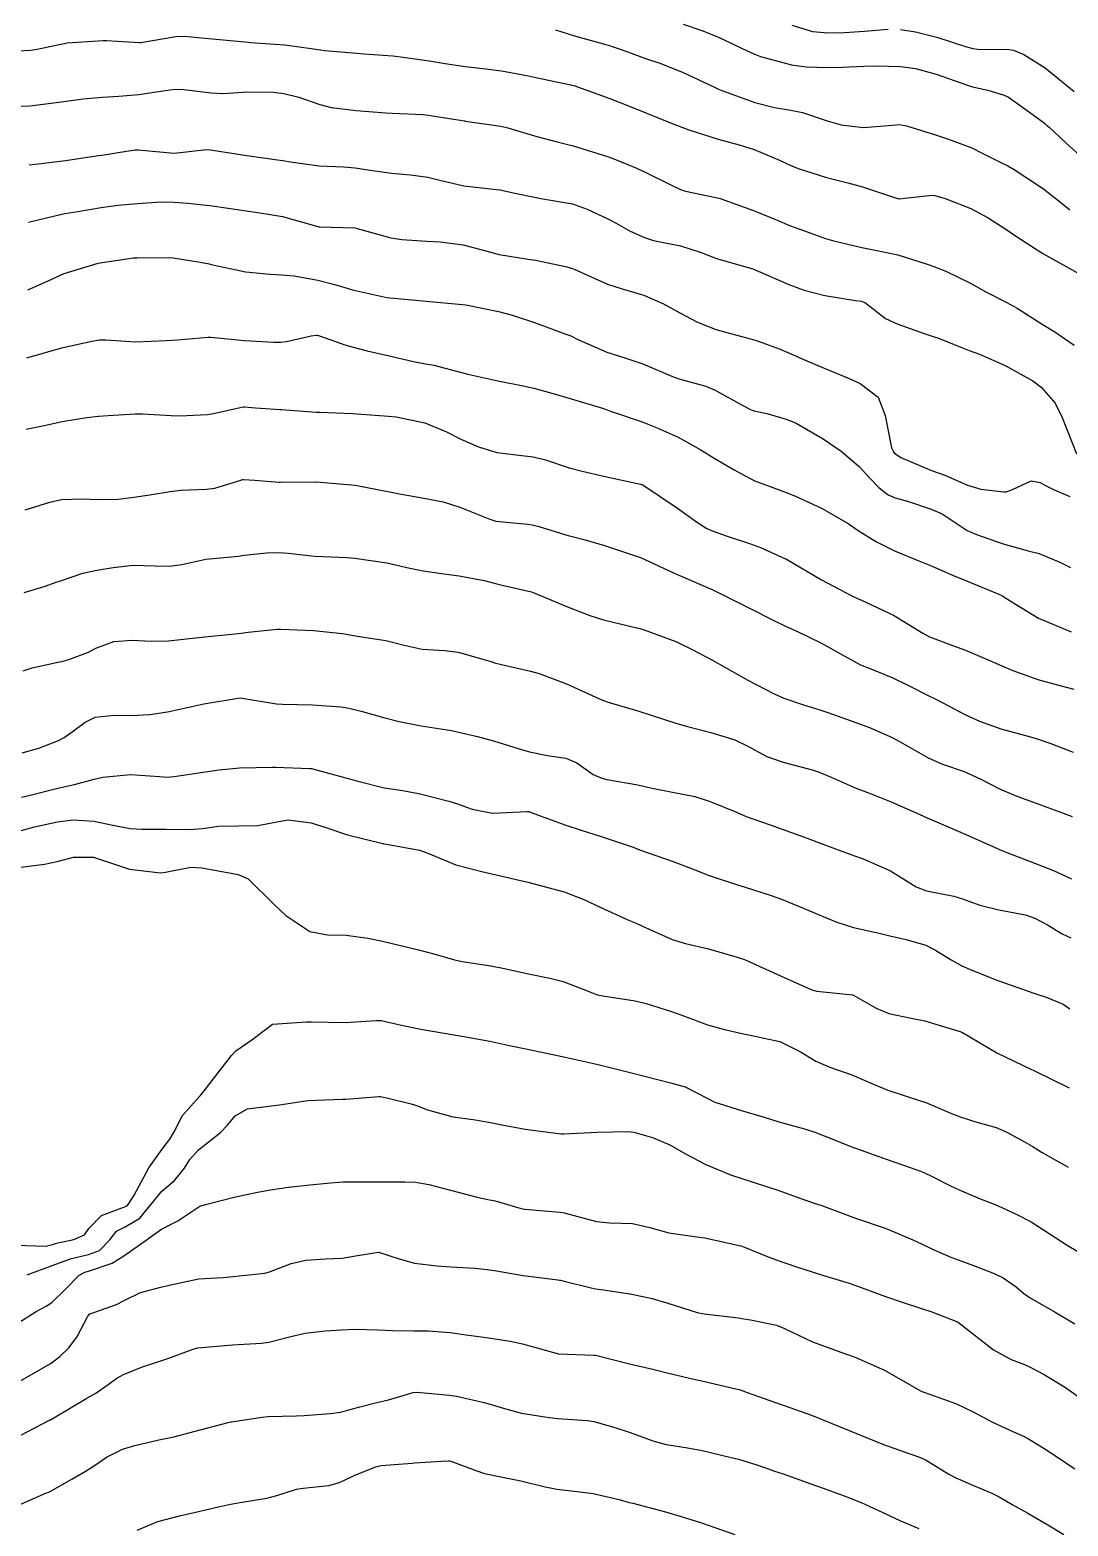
# Model space of a CAD drawing. Header units: metres. Extents: x 307586 to 320046, y 7427249 to 7434250.
# Drawn here: x 319218 to 319275.3, y 7427537.1 to 7427619.6 of the extents above; entities that cross this region are included whole.
import ezdxf

# ---------------------------------------------------------------- set-up
doc = ezdxf.new("R2010")
doc.units = ezdxf.units.M
doc.header["$MEASUREMENT"] = 0
doc.layers.add('Curvas de Nivel 1m', color=11, linetype='Continuous')
doc.layers.add('Curvas de Nivel 5m', color=15, linetype='Continuous')

msp = doc.modelspace()

# ---------------------------------------------------------------- linework, layer by layer
at = {"layer": 'Curvas de Nivel 1m', "flags": 128}
for points, elevation in [([(319254.037, 7427619.954), (319255.125, 7427619.585), (319256.03, 7427619.23), (319257.61, 7427618.464), (319258.02, 7427618.279), (319258.303, 7427618.173), (319260.012, 7427617.712), (319260.831, 7427617.607), (319262.01, 7427617.571), (319262.822, 7427617.59), (319264.012, 7427617.646), (319264.733, 7427617.658), (319266.012, 7427617.62), (319266.854, 7427617.508), (319268.006, 7427617.196), (319269.732, 7427616.588), (319269.996, 7427616.508), (319270.858, 7427616.307), (319271.746, 7427616.049), (319271.989, 7427615.926), (319273.15, 7427615.109), (319273.975, 7427614.494), (319274.096, 7427614.39), (319274.231, 7427614.266), (319275.135, 7427613.423), (319275.957, 7427612.691)], 834), ([(319260.038, 7427619.903), (319261.171, 7427619.559), (319262.034, 7427619.479), (319262.934, 7427619.501), (319264.035, 7427619.581), (319265.351, 7427619.685)], 833), ([(319266.036, 7427619.664), (319266.855, 7427619.531), (319268.032, 7427619.248), (319269.619, 7427618.732), (319270.026, 7427618.612), (319270.291, 7427618.582), (319272.026, 7427618.564), (319272.263, 7427618.525), (319272.831, 7427618.282), (319274.012, 7427617.555), (319275.609, 7427616.246)], 833), ([(319216.508, 7427618.455), (319218.017, 7427618.526), (319218.377, 7427618.577), (319220.023, 7427618.92), (319222.025, 7427619.058), (319222.198, 7427619.061), (319224.024, 7427618.94), (319224.104, 7427618.949), (319226.027, 7427619.281), (319226.492, 7427619.3), (319228.026, 7427619.149), (319229.847, 7427618.98), (319230.024, 7427618.957), (319230.169, 7427618.943), (319232.023, 7427618.812), (319232.453, 7427618.766), (319234.02, 7427618.543), (319234.256, 7427618.51), (319236.017, 7427618.352), (319236.404, 7427618.33), (319238.015, 7427618.205), (319238.569, 7427618.14), (319240.012, 7427617.933), (319240.892, 7427617.785), (319242.007, 7427617.616), (319243.145, 7427617.5), (319244.004, 7427617.387), (319245.499, 7427617.109), (319245.999, 7427617.005), (319247.993, 7427616.58), (319249.986, 7427615.857), (319250.925, 7427615.489), (319251.978, 7427615.056), (319253.339, 7427614.516), (319253.969, 7427614.271), (319254.341, 7427614.13), (319255.96, 7427613.606), (319257.121, 7427613.303), (319257.952, 7427613.037), (319259.353, 7427612.446), (319259.949, 7427612.172), (319260.381, 7427611.999), (319261.939, 7427611.503), (319263.132, 7427611.201), (319263.932, 7427610.98), (319265.814, 7427610.362), (319265.898, 7427610.336), (319265.923, 7427610.328), (319265.955, 7427610.327), (319266.263, 7427610.357), (319267.754, 7427610.513), (319267.925, 7427610.494), (319268.496, 7427610.334), (319269.918, 7427609.783), (319270.87, 7427609.263), (319271.906, 7427608.605), (319272.376, 7427608.285), (319273.889, 7427607.31), (319275.798, 7427606.241)], 836), ([(319217.496, 7427615.426), (319217.978, 7427615.447), (319219.298, 7427615.609), (319219.981, 7427615.712), (319220.916, 7427615.84), (319221.983, 7427615.935), (319222.88, 7427615.985), (319223.985, 7427616.084), (319225.436, 7427616.297), (319225.988, 7427616.365), (319226.471, 7427616.352), (319227.986, 7427616.163), (319228.664, 7427616.136), (319229.987, 7427616.219), (319231.407, 7427616.199), (319231.987, 7427616.132), (319232.824, 7427615.922), (319233.981, 7427615.528), (319234.606, 7427615.367), (319235.978, 7427615.186), (319237.62, 7427615.06), (319237.976, 7427615.047), (319239.681, 7427614.978), (319239.975, 7427614.936), (319240.193, 7427614.895), (319241.72, 7427614.654), (319241.972, 7427614.615), (319242.014, 7427614.607), (319243.968, 7427614.322), (319244.355, 7427614.237), (319245.96, 7427613.758), (319247.078, 7427613.467), (319247.953, 7427613.242), (319249.848, 7427612.658), (319249.944, 7427612.623), (319250.109, 7427612.558), (319251.422, 7427612.022), (319251.936, 7427611.799), (319253.349, 7427611.096), (319253.926, 7427610.824), (319254.168, 7427610.749), (319255.402, 7427610.488), (319255.838, 7427610.397), (319255.922, 7427610.377), (319256.071, 7427610.329), (319257.915, 7427609.68), (319259.224, 7427609.133), (319259.907, 7427608.85), (319260.208, 7427608.738), (319261.081, 7427608.422), (319261.899, 7427608.136), (319262.276, 7427608.028), (319263.891, 7427607.625), (319264.812, 7427607.453), (319265.886, 7427607.232), (319267.508, 7427606.714), (319267.877, 7427606.581), (319268.529, 7427606.333), (319269.867, 7427605.69), (319270.745, 7427605.19), (319271.856, 7427604.62), (319272.469, 7427604.284), (319273.844, 7427603.41), (319274.552, 7427602.971), (319275.614, 7427602.243)], 837), ([(319217.935, 7427612.197), (319218.598, 7427612.272), (319219.938, 7427612.433), (319221.752, 7427612.704), (319221.941, 7427612.733), (319222.079, 7427612.751), (319222.851, 7427612.881), (319223.788, 7427613.029), (319223.945, 7427613.031), (319225.943, 7427612.84), (319227.734, 7427613.034), (319227.946, 7427613.028), (319229.353, 7427612.806), (319229.942, 7427612.715), (319231.638, 7427612.473), (319231.939, 7427612.427), (319232.35, 7427612.355), (319233.937, 7427612.142), (319235.283, 7427612.077), (319235.936, 7427612.026), (319236.751, 7427611.895), (319237.933, 7427611.741), (319238.985, 7427611.637), (319239.931, 7427611.512), (319240.61, 7427611.35), (319241.927, 7427611.031), (319243.726, 7427610.831), (319243.925, 7427610.809), (319244.081, 7427610.784), (319244.835, 7427610.616), (319245.743, 7427610.424), (319245.921, 7427610.387), (319246.176, 7427610.342), (319247.917, 7427610.036), (319248.741, 7427609.746), (319249.909, 7427609.192), (319250.328, 7427608.974), (319251.111, 7427608.542), (319251.898, 7427608.18), (319252.396, 7427608.025), (319253.891, 7427607.734), (319255.022, 7427607.357), (319255.881, 7427607.028), (319257.873, 7427606.46), (319259.864, 7427605.59), (319260.716, 7427605.281), (319261.859, 7427604.985), (319263.549, 7427604.7), (319263.856, 7427604.663), (319264.066, 7427604.598), (319264.361, 7427604.382), (319265.196, 7427603.72), (319265.844, 7427603.423), (319267.275, 7427602.909), (319267.837, 7427602.723), (319268.125, 7427602.627), (319268.9, 7427602.324), (319269.828, 7427601.954), (319270.391, 7427601.738), (319271.815, 7427601.118), (319273.335, 7427600.275), (319273.799, 7427599.923), (319274.566, 7427599.034), (319274.956, 7427598.252), (319275.753, 7427596.24)], 838), ([(319217.894, 7427609.034), (319219.425, 7427609.408), (319219.909, 7427609.502), (319220.619, 7427609.619), (319221.913, 7427609.849), (319222.831, 7427609.964), (319223.915, 7427610.057), (319225.212, 7427610.147), (319225.916, 7427610.139), (319226.667, 7427610.081), (319227.914, 7427609.95), (319228.919, 7427609.804), (319229.911, 7427609.651), (319230.675, 7427609.553), (319231.909, 7427609.336), (319233.86, 7427608.793), (319233.903, 7427608.784), (319233.933, 7427608.78), (319235.903, 7427608.72), (319237.895, 7427608.174), (319238.507, 7427608.08), (319239.892, 7427607.985), (319240.621, 7427607.94), (319241.89, 7427607.779), (319243.06, 7427607.464), (319243.882, 7427607.249), (319245.486, 7427606.998), (319245.878, 7427606.936), (319247.536, 7427606.583), (319247.872, 7427606.492), (319248.011, 7427606.439), (319249.863, 7427605.609), (319250.665, 7427605.352), (319251.858, 7427605.008), (319252.941, 7427604.519), (319253.846, 7427604.026), (319254.796, 7427603.538), (319255.832, 7427603.114), (319257.674, 7427602.613), (319257.825, 7427602.57), (319258.172, 7427602.457), (319259.39, 7427602.015), (319259.817, 7427601.837), (319260.865, 7427601.372), (319261.811, 7427600.982), (319263.201, 7427600.396), (319263.8, 7427600.133), (319264.796, 7427599.378), (319265.191, 7427598.369), (319265.543, 7427596.576), (319265.641, 7427596.362), (319265.688, 7427596.296), (319265.752, 7427596.24), (319266.058, 7427596.049), (319267.743, 7427595.318), (319268.476, 7427595.065), (319269.735, 7427594.511), (319270.467, 7427594.303), (319271.731, 7427594.145), (319271.864, 7427594.156), (319272.207, 7427594.285), (319273.249, 7427594.764), (319273.737, 7427594.661), (319273.992, 7427594.523), (319274.519, 7427594.258), (319275.379, 7427593.895)], 839), ([(319217.809, 7427601.546), (319218.881, 7427601.861), (319219.815, 7427602.107), (319221.388, 7427602.466), (319221.819, 7427602.534), (319222.171, 7427602.535), (319223.818, 7427602.427), (319225.477, 7427602.502), (319225.82, 7427602.526), (319226.113, 7427602.544), (319227.822, 7427602.687), (319227.953, 7427602.688), (319229.82, 7427602.5), (319231.448, 7427602.404), (319231.819, 7427602.408), (319232.131, 7427602.455), (319233.498, 7427602.753), (319233.77, 7427602.804), (319233.824, 7427602.802), (319234.023, 7427602.747), (319235.357, 7427602.266), (319235.817, 7427602.124), (319236.591, 7427601.936), (319237.812, 7427601.649), (319239.152, 7427601.344), (319239.808, 7427601.221), (319240.266, 7427601.132), (319241.804, 7427600.736), (319242.151, 7427600.647), (319243.799, 7427600.278), (319245.196, 7427600.008), (319245.796, 7427599.876), (319246.781, 7427599.602), (319247.79, 7427599.305), (319249.586, 7427598.76), (319249.784, 7427598.684), (319249.878, 7427598.652), (319250.182, 7427598.554), (319251.775, 7427598.009), (319252.604, 7427597.688), (319253.763, 7427597.159), (319254.972, 7427596.492), (319255.456, 7427596.19), (319255.748, 7427596.004), (319256.847, 7427595.363), (319257.737, 7427594.878), (319258.027, 7427594.747), (319258.837, 7427594.443), (319259.728, 7427594.108), (319260.24, 7427593.91), (319261.715, 7427593.234), (319263.137, 7427592.396), (319263.699, 7427592.015), (319264.708, 7427591.384), (319265.691, 7427590.897), (319267.035, 7427590.346), (319267.68, 7427590.085), (319268.907, 7427589.553), (319269.672, 7427589.232), (319271.45, 7427588.507), (319271.664, 7427588.406), (319271.849, 7427588.288), (319273.646, 7427587.171), (319275.449, 7427586.429)], 841), ([(319217.76, 7427597.613), (319218.857, 7427597.834), (319219.764, 7427598.039), (319221.124, 7427598.257), (319221.767, 7427598.326), (319222.286, 7427598.367), (319223.777, 7427598.446), (319224.195, 7427598.445), (319225.776, 7427598.366), (319226.259, 7427598.352), (319227.777, 7427598.418), (319228.116, 7427598.478), (319229.583, 7427598.802), (319229.749, 7427598.834), (319229.783, 7427598.835), (319229.819, 7427598.835), (319230.43, 7427598.79), (319231.782, 7427598.691), (319231.865, 7427598.686), (319233.78, 7427598.55), (319233.984, 7427598.543), (319235.779, 7427598.47), (319236.039, 7427598.458), (319237.777, 7427598.324), (319238.192, 7427598.281), (319239.772, 7427597.951), (319240.973, 7427597.454), (319241.759, 7427597.065), (319242.737, 7427596.64), (319243.75, 7427596.322), (319245.28, 7427596.139), (319245.748, 7427596.084), (319246.43, 7427595.909), (319247.742, 7427595.477), (319248.457, 7427595.286), (319249.737, 7427595.001), (319251.687, 7427594.576), (319251.733, 7427594.562), (319251.801, 7427594.529), (319253.714, 7427593.255), (319254.77, 7427592.494), (319255.34, 7427592.126), (319255.698, 7427591.971), (319256.459, 7427591.709), (319257.691, 7427591.303), (319258.307, 7427591.069), (319259.683, 7427590.46), (319259.736, 7427590.429), (319261.672, 7427589.296), (319263.373, 7427588.393), (319263.661, 7427588.258), (319263.876, 7427588.17), (319265.648, 7427587.342), (319267.272, 7427586.344), (319267.631, 7427586.145), (319268.96, 7427585.653), (319269.624, 7427585.407), (319271.156, 7427584.756), (319271.616, 7427584.549), (319272.23, 7427584.284), (319273.608, 7427583.786), (319274.822, 7427583.468), (319275.603, 7427583.256)], 842), ([(319217.706, 7427593.158), (319219.065, 7427593.574), (319219.715, 7427593.723), (319220.86, 7427593.758), (319221.715, 7427593.721), (319222.848, 7427593.746), (319223.718, 7427593.847), (319224.599, 7427593.977), (319225.723, 7427594.173), (319226.313, 7427594.245), (319227.725, 7427594.293), (319228.185, 7427594.357), (319229.617, 7427594.801), (319229.703, 7427594.83), (319229.733, 7427594.838), (319229.773, 7427594.839), (319230.391, 7427594.79), (319231.732, 7427594.686), (319231.815, 7427594.686), (319233.732, 7427594.705), (319233.779, 7427594.703), (319235.73, 7427594.539), (319235.937, 7427594.511), (319237.725, 7427594.165), (319238.372, 7427594.041), (319239.72, 7427593.805), (319240.786, 7427593.595), (319241.713, 7427593.309), (319243.367, 7427592.633), (319243.702, 7427592.538), (319245.457, 7427592.36), (319245.7, 7427592.325), (319246.067, 7427592.229), (319247.695, 7427591.746), (319248.631, 7427591.504), (319249.689, 7427591.193), (319251.683, 7427590.53), (319253.674, 7427589.608), (319254.44, 7427589.268), (319255.666, 7427588.74), (319256.223, 7427588.474), (319257.652, 7427587.739), (319259.036, 7427587.045), (319259.638, 7427586.76), (319260.377, 7427586.423), (319261.627, 7427585.813), (319262.919, 7427585.098), (319263.616, 7427584.704), (319263.829, 7427584.6), (319264.402, 7427584.378), (319265.606, 7427583.888), (319266.503, 7427583.452), (319267.599, 7427582.899), (319267.974, 7427582.711), (319268.712, 7427582.323), (319269.586, 7427581.87), (319270.395, 7427581.487), (319271.575, 7427581.065), (319273.209, 7427580.633), (319273.567, 7427580.526), (319274.326, 7427580.259), (319275.233, 7427579.918), (319275.558, 7427579.783)], 843), ([(319217.65, 7427588.599), (319218.754, 7427588.929), (319219.419, 7427589.16), (319219.658, 7427589.246), (319220.903, 7427589.663), (319221.667, 7427589.822), (319222.57, 7427589.981), (319223.672, 7427590.111), (319224.892, 7427590.073), (319225.675, 7427590.047), (319226.367, 7427590.142), (319227.679, 7427590.43), (319229.495, 7427590.606), (319229.681, 7427590.628), (319229.824, 7427590.646), (319231.038, 7427590.776), (319231.683, 7427590.803), (319232.228, 7427590.765), (319233.681, 7427590.606), (319235.478, 7427590.521), (319235.681, 7427590.509), (319235.914, 7427590.484), (319237.678, 7427590.223), (319238.941, 7427589.946), (319239.674, 7427589.791), (319240.693, 7427589.64), (319241.672, 7427589.512), (319243.057, 7427589.248), (319243.667, 7427589.086), (319244.035, 7427588.992), (319245.663, 7427588.628), (319245.755, 7427588.599), (319247.651, 7427587.805), (319248.876, 7427587.329), (319249.641, 7427587.083), (319251.542, 7427586.623), (319251.634, 7427586.605), (319251.886, 7427586.527), (319253.627, 7427585.882), (319254.56, 7427585.433), (319255.617, 7427584.871), (319256.329, 7427584.473), (319257.602, 7427583.747), (319259.012, 7427583.018), (319259.588, 7427582.77), (319260.618, 7427582.42), (319261.58, 7427582.11), (319262.015, 7427581.969), (319263.573, 7427581.427), (319264.327, 7427581.135), (319265.565, 7427580.595), (319266.01, 7427580.356), (319267.554, 7427579.466), (319268.349, 7427579.126), (319269.547, 7427578.719), (319270.459, 7427578.301), (319271.535, 7427577.741), (319272.447, 7427577.363), (319273.523, 7427576.971), (319275.513, 7427576.24)], 844), ([(319217.545, 7427579.742), (319218.476, 7427579.999), (319219.556, 7427580.418), (319219.873, 7427580.592), (319220.316, 7427580.902), (319221.024, 7427581.44), (319221.571, 7427581.716), (319222.626, 7427581.826), (319223.572, 7427581.811), (319224.585, 7427581.866), (319225.575, 7427582.012), (319226.255, 7427582.155), (319227.579, 7427582.454), (319229.583, 7427582.79), (319231.58, 7427582.452), (319231.92, 7427582.426), (319233.579, 7427582.403), (319235.132, 7427582.281), (319235.578, 7427582.206), (319236.251, 7427582.038), (319237.573, 7427581.673), (319238.36, 7427581.477), (319239.569, 7427581.243), (319241.247, 7427580.972), (319241.566, 7427580.909), (319242.673, 7427580.639), (319243.561, 7427580.405), (319244.933, 7427579.986), (319245.555, 7427579.794), (319246.549, 7427579.594), (319247.552, 7427579.458), (319248.164, 7427579.185), (319249.068, 7427578.557), (319249.54, 7427578.342), (319249.815, 7427578.271), (319251.535, 7427577.977), (319252.233, 7427577.823), (319253.529, 7427577.564), (319254.685, 7427577.333), (319255.522, 7427577.061), (319256.982, 7427576.465), (319257.511, 7427576.241), (319258.83, 7427575.764), (319259.504, 7427575.538), (319260.883, 7427575.032), (319261.497, 7427574.801), (319262.596, 7427574.399), (319263.488, 7427574.065), (319263.975, 7427573.893), (319265.476, 7427573.232), (319266.89, 7427572.346), (319267.461, 7427572.125), (319268.972, 7427571.831), (319269.457, 7427571.696), (319270.409, 7427571.345), (319271.455, 7427571.086), (319272.925, 7427570.802), (319273.448, 7427570.63), (319274.137, 7427570.26), (319274.946, 7427569.755), (319275.436, 7427569.539)], 846), ([(319217.517, 7427577.299), (319217.996, 7427577.412), (319219.522, 7427577.788), (319220.434, 7427577.991), (319221.527, 7427578.295), (319222.003, 7427578.41), (319223.53, 7427578.557), (319225.129, 7427578.446), (319225.529, 7427578.4), (319225.929, 7427578.436), (319227.532, 7427578.688), (319228.43, 7427578.807), (319229.544, 7427578.913), (319231.354, 7427578.962), (319231.545, 7427578.963), (319233.411, 7427578.885), (319233.544, 7427578.875), (319233.649, 7427578.853), (319234.047, 7427578.742), (319235.537, 7427578.325), (319236.076, 7427578.174), (319237.53, 7427577.817), (319238.552, 7427577.66), (319239.525, 7427577.486), (319241.103, 7427577.071), (319241.517, 7427576.947), (319242.389, 7427576.641), (319243.511, 7427576.415), (319245.414, 7427576.504), (319245.512, 7427576.504), (319245.652, 7427576.458), (319247.505, 7427575.767), (319248.409, 7427575.473), (319249.499, 7427575.137), (319251.265, 7427574.532), (319251.492, 7427574.447), (319251.623, 7427574.397), (319253.481, 7427573.748), (319254.684, 7427573.283), (319255.47, 7427572.975), (319257.032, 7427572.464), (319257.462, 7427572.333), (319258.9, 7427571.881), (319259.455, 7427571.678), (319260.711, 7427571.157), (319261.447, 7427570.851), (319262.509, 7427570.399), (319263.44, 7427570.099), (319264.855, 7427569.787), (319265.436, 7427569.652), (319266.341, 7427569.444), (319267.431, 7427569.129), (319267.956, 7427568.86), (319268.819, 7427568.319), (319269.418, 7427567.996), (319269.974, 7427567.744), (319271.406, 7427567.177), (319273.082, 7427566.589), (319273.396, 7427566.49), (319273.563, 7427566.435), (319274.075, 7427566.26), (319275.013, 7427565.869), (319275.387, 7427565.626)], 847), ([(319217.498, 7427575.466), (319218.236, 7427575.664), (319219.503, 7427575.941), (319220.364, 7427576.041), (319221.504, 7427575.968), (319222.647, 7427575.733), (319223.5, 7427575.571), (319224.175, 7427575.535), (319225.5, 7427575.536), (319226.806, 7427575.521), (319227.5, 7427575.569), (319228.39, 7427575.694), (319229.502, 7427575.72), (319230.548, 7427575.734), (319231.504, 7427575.92), (319232.228, 7427576.04), (319233.504, 7427575.89), (319234.371, 7427575.606), (319235.498, 7427575.218), (319237.453, 7427574.741), (319237.493, 7427574.732), (319237.521, 7427574.727), (319237.762, 7427574.696), (319239.488, 7427574.368), (319239.946, 7427574.205), (319241.477, 7427573.573), (319242.914, 7427573.193), (319243.469, 7427573.063), (319245.463, 7427572.6), (319247.458, 7427572.066), (319248.548, 7427571.658), (319249.45, 7427571.233), (319250.987, 7427570.535), (319251.441, 7427570.34), (319251.784, 7427570.182), (319253.432, 7427569.452), (319254.16, 7427569.229), (319255.427, 7427568.926), (319257.013, 7427568.464), (319257.421, 7427568.334), (319257.627, 7427568.249), (319259.408, 7427567.431), (319261.141, 7427566.669), (319261.396, 7427566.595), (319263.393, 7427566.39), (319264.679, 7427565.664), (319265.383, 7427565.368), (319266.617, 7427565.112), (319267.379, 7427564.958), (319267.861, 7427564.816), (319269.373, 7427564.347), (319269.399, 7427564.335), (319269.449, 7427564.309), (319271.356, 7427563.195), (319273.254, 7427562.271), (319273.352, 7427562.226), (319273.432, 7427562.188), (319275.338, 7427561.26)], 848), ([(319217.47, 7427573.442), (319218.788, 7427573.605), (319219.476, 7427573.753), (319220.383, 7427573.997), (319221.48, 7427573.996), (319222.808, 7427573.541), (319223.47, 7427573.323), (319225.18, 7427573.132), (319225.468, 7427573.161), (319226.866, 7427573.433), (319227.472, 7427573.403), (319229.17, 7427573.092), (319229.466, 7427573.027), (319230.02, 7427572.784), (319231.449, 7427571.384), (319232.096, 7427570.763), (319233.434, 7427569.893), (319234.404, 7427569.707), (319235.433, 7427569.681), (319236.628, 7427569.511), (319237.429, 7427569.358), (319237.968, 7427569.231), (319239.425, 7427568.88), (319240.264, 7427568.662), (319241.418, 7427568.324), (319241.836, 7427568.226), (319243.413, 7427567.989), (319244.179, 7427567.851), (319245.407, 7427567.569), (319246.676, 7427567.315), (319247.401, 7427567.121), (319248.878, 7427566.558), (319249.252, 7427566.413), (319249.391, 7427566.375), (319249.603, 7427566.336), (319251.388, 7427566.065), (319251.999, 7427565.912), (319253.383, 7427565.476), (319254.101, 7427565.22), (319255.375, 7427564.734), (319256.317, 7427564.471), (319257.37, 7427564.236), (319257.637, 7427564.188), (319259.364, 7427563.816), (319260.545, 7427563.228), (319261.348, 7427562.736), (319262.136, 7427562.402), (319263.339, 7427561.971), (319264.45, 7427561.49), (319265.331, 7427561.124), (319267.128, 7427560.539), (319267.324, 7427560.479), (319267.43, 7427560.445), (319267.679, 7427560.335), (319268.839, 7427559.838), (319269.316, 7427559.663), (319270.252, 7427559.362), (319271.311, 7427559.066), (319271.86, 7427558.836), (319272.909, 7427558.266), (319273.3, 7427558.044), (319273.855, 7427557.694), (319275.283, 7427556.884)], 849), ([(319217.82, 7427550.931), (319219.208, 7427551.448), (319220.279, 7427551.833), (319221.215, 7427552.06), (319221.815, 7427552.286), (319222.38, 7427552.878), (319222.755, 7427553.35), (319223.234, 7427553.595), (319224.041, 7427554.058), (319224.677, 7427554.849), (319225.26, 7427555.547), (319225.955, 7427556.144), (319226.502, 7427556.828), (319226.805, 7427557.297), (319227.283, 7427557.83), (319228.487, 7427558.802), (319228.89, 7427559.205), (319229.307, 7427559.715), (319229.993, 7427560.103), (319231.315, 7427560.267), (319231.757, 7427560.325), (319233.32, 7427560.568), (319235.227, 7427560.627), (319235.322, 7427560.629), (319235.405, 7427560.636), (319236.323, 7427560.71), (319237.247, 7427560.778), (319237.324, 7427560.775), (319237.394, 7427560.769), (319237.756, 7427560.694), (319239.022, 7427560.377), (319239.319, 7427560.276), (319239.928, 7427560.052), (319241.313, 7427559.665), (319242.447, 7427559.503), (319243.31, 7427559.371), (319243.928, 7427559.24), (319245.307, 7427558.986), (319247.153, 7427558.733), (319247.304, 7427558.716), (319247.438, 7427558.711), (319249.306, 7427558.808), (319250.983, 7427558.856), (319251.306, 7427558.815), (319252.335, 7427558.52), (319253.297, 7427558.108), (319254.165, 7427557.621), (319255.281, 7427557.03), (319256.651, 7427556.466), (319257.271, 7427556.25), (319258.639, 7427555.811), (319259.265, 7427555.613), (319260.526, 7427555.151), (319261.258, 7427554.896), (319261.629, 7427554.778), (319262.672, 7427554.389), (319263.25, 7427554.17), (319263.553, 7427554.072), (319265.24, 7427553.494), (319266.707, 7427552.869), (319267.227, 7427552.624), (319267.826, 7427552.331), (319268.813, 7427551.911), (319269.218, 7427551.773), (319270.057, 7427551.459), (319271.21, 7427551.008), (319271.701, 7427550.775), (319272.409, 7427550.272), (319272.844, 7427549.91), (319273.197, 7427549.662), (319274.562, 7427548.873), (319275.186, 7427548.517), (319275.662, 7427548.235)], 851), ([(319217.165, 7427548.182), (319218.322, 7427548.923), (319218.877, 7427549.215), (319219.18, 7427549.412), (319219.946, 7427550.148), (319220.683, 7427550.895), (319221.008, 7427551.088), (319221.205, 7427551.144), (319222.507, 7427551.58), (319223.215, 7427552.031), (319224.4, 7427552.852), (319224.877, 7427553.196), (319225.232, 7427553.464), (319226.146, 7427553.924), (319227.251, 7427554.661), (319227.35, 7427554.72), (319227.66, 7427554.814), (319229.257, 7427555.231), (319230.545, 7427555.492), (319231.262, 7427555.631), (319232.252, 7427555.771), (319233.264, 7427555.882), (319234.56, 7427556.025), (319235.266, 7427556.07), (319235.901, 7427556.079), (319237.267, 7427556.073), (319238.663, 7427556.076), (319239.267, 7427556.058), (319239.996, 7427555.932), (319241.262, 7427555.589), (319242.67, 7427555.225), (319243.258, 7427555.102), (319243.65, 7427555.017), (319245.091, 7427554.602), (319245.252, 7427554.565), (319245.295, 7427554.557), (319247.25, 7427554.4), (319247.469, 7427554.357), (319249.243, 7427553.884), (319249.979, 7427553.806), (319251.242, 7427553.781), (319252.201, 7427553.558), (319253.234, 7427553.261), (319254.659, 7427553.061), (319255.231, 7427552.986), (319257.123, 7427552.562), (319257.224, 7427552.531), (319257.423, 7427552.457), (319258.721, 7427551.94), (319259.216, 7427551.746), (319260.231, 7427551.401), (319261.21, 7427551.082), (319261.726, 7427550.92), (319263.204, 7427550.482), (319263.512, 7427550.377), (319265.197, 7427549.743), (319266.122, 7427549.422), (319267.19, 7427549.079), (319267.755, 7427548.898), (319269.183, 7427548.342), (319269.233, 7427548.31), (319271.16, 7427546.793), (319272.139, 7427546.275), (319272.881, 7427545.995), (319273.149, 7427545.87), (319273.964, 7427545.433), (319275.138, 7427544.721), (319275.839, 7427544.233)], 852), ([(319217.191, 7427544.939), (319219.144, 7427546.062), (319219.627, 7427546.427), (319220.111, 7427546.9), (319220.563, 7427547.492), (319221.171, 7427548.649), (319221.277, 7427548.783), (319221.549, 7427548.886), (319222.75, 7427549.304), (319223.183, 7427549.531), (319224.081, 7427549.965), (319225.194, 7427550.266), (319225.661, 7427550.37), (319227.201, 7427550.7), (319227.308, 7427550.712), (319228.633, 7427550.799), (319229.203, 7427550.843), (319230.943, 7427551.035), (319231.206, 7427551.103), (319232.399, 7427551.57), (319233.213, 7427551.746), (319234.293, 7427551.813), (319235.214, 7427551.85), (319235.945, 7427551.984), (319237.218, 7427552.181), (319238.356, 7427551.824), (319239.212, 7427551.576), (319240.434, 7427551.434), (319241.21, 7427551.386), (319242.531, 7427551.316), (319243.209, 7427551.24), (319243.738, 7427551.152), (319245.206, 7427550.904), (319247.123, 7427550.661), (319247.204, 7427550.65), (319247.262, 7427550.637), (319247.531, 7427550.575), (319248.88, 7427550.235), (319249.199, 7427550.169), (319249.637, 7427550.107), (319251.196, 7427549.878), (319252.319, 7427549.638), (319253.192, 7427549.368), (319254.807, 7427548.864), (319255.186, 7427548.785), (319257.087, 7427548.558), (319257.184, 7427548.54), (319257.247, 7427548.523), (319257.743, 7427548.452), (319259.179, 7427548.167), (319259.623, 7427547.979), (319261.165, 7427547.234), (319262.943, 7427546.597), (319263.155, 7427546.532), (319263.571, 7427546.376), (319265.146, 7427545.684), (319266.66, 7427544.822), (319267.135, 7427544.536), (319267.272, 7427544.476), (319267.685, 7427544.332), (319269.126, 7427543.82), (319270.041, 7427543.378), (319271.111, 7427542.812), (319272.275, 7427542.272), (319272.856, 7427542.019), (319273.099, 7427541.891), (319274.048, 7427541.296), (319275.087, 7427540.621), (319275.653, 7427540.234)], 853), ([(319217.092, 7427541.889), (319219.054, 7427542.911), (319219.085, 7427542.929), (319219.103, 7427542.94), (319220.337, 7427543.675), (319221.122, 7427544.135), (319221.608, 7427544.403), (319222.295, 7427544.878), (319222.776, 7427545.234), (319223.139, 7427545.442), (319224.131, 7427545.844), (319225.146, 7427546.181), (319225.636, 7427546.347), (319226.928, 7427546.822), (319227.097, 7427546.877), (319227.154, 7427546.892), (319227.238, 7427546.903), (319229.156, 7427547.082), (319230.766, 7427547.165), (319231.157, 7427547.219), (319232.377, 7427547.542), (319233.163, 7427547.722), (319234.279, 7427547.849), (319235.165, 7427547.908), (319235.942, 7427547.935), (319237.171, 7427547.912), (319237.992, 7427547.866), (319239.171, 7427547.843), (319239.981, 7427547.852), (319241.169, 7427547.755), (319242.191, 7427547.611), (319243.166, 7427547.486), (319244.484, 7427547.286), (319245.161, 7427547.132), (319247.153, 7427546.58), (319249.116, 7427546.514), (319249.153, 7427546.513), (319249.202, 7427546.499), (319251.148, 7427546.014), (319252.364, 7427545.73), (319253.143, 7427545.537), (319254.387, 7427545.241), (319255.139, 7427545.066), (319256.949, 7427544.648), (319257.134, 7427544.605), (319257.244, 7427544.568), (319257.574, 7427544.453), (319259.125, 7427543.902), (319259.917, 7427543.626), (319261.115, 7427543.187), (319263.103, 7427542.38), (319265.095, 7427541.58), (319266.281, 7427541.158), (319267.088, 7427540.874), (319267.455, 7427540.703), (319268.067, 7427540.325), (319268.697, 7427539.933), (319269.077, 7427539.728), (319270.069, 7427539.304), (319271.069, 7427538.897), (319271.475, 7427538.692), (319272.199, 7427538.273), (319273.056, 7427537.786), (319274.161, 7427537.134), (319275.038, 7427536.609)], 854), ([(319223.887, 7427536.851), (319224.692, 7427537.188), (319225.038, 7427537.32), (319226.227, 7427537.642), (319227.043, 7427537.824), (319228.388, 7427538.142), (319229.048, 7427538.29), (319229.472, 7427538.363), (319231.051, 7427538.613), (319231.603, 7427538.762), (319232.691, 7427539.113), (319233.059, 7427539.174), (319234.481, 7427539.307), (319235.064, 7427539.475), (319235.907, 7427539.875), (319237.078, 7427540.349), (319237.362, 7427540.412), (319239.081, 7427540.551), (319239.196, 7427540.555), (319240.695, 7427540.654), (319241.054, 7427540.68), (319241.083, 7427540.681), (319241.11, 7427540.677), (319241.205, 7427540.648), (319242.59, 7427540.14), (319243.076, 7427539.967), (319243.886, 7427539.801), (319245.073, 7427539.562), (319246.419, 7427539.237), (319247.068, 7427539.112), (319247.553, 7427539.058), (319249.066, 7427538.87), (319250.497, 7427538.536), (319251.061, 7427538.381), (319251.252, 7427538.335), (319253.053, 7427537.866), (319253.93, 7427537.611), (319255.045, 7427537.256), (319256.892, 7427536.604)], 856)]:
    msp.add_lwpolyline(points, dxfattribs=dict(at, elevation=elevation))
at = {"layer": 'Curvas de Nivel 5m', "flags": 128}
for points, elevation in [([(319246.981, 7427619.643), (319248.03, 7427619.309), (319249.761, 7427618.827), (319250.025, 7427618.757), (319250.172, 7427618.706), (319250.604, 7427618.551), (319252.016, 7427618.043), (319252.737, 7427617.798), (319254.005, 7427617.304), (319255.755, 7427616.484), (319255.913, 7427616.402), (319255.992, 7427616.372), (319256.165, 7427616.304), (319257.985, 7427615.644), (319259.067, 7427615.364), (319259.981, 7427615.21), (319260.63, 7427615.081), (319261.975, 7427614.632), (319262.762, 7427614.402), (319263.972, 7427614.261), (319265.376, 7427614.369), (319265.974, 7427614.42), (319266.371, 7427614.356), (319267.968, 7427613.858), (319268.683, 7427613.616), (319269.961, 7427613.131), (319270.508, 7427612.861), (319271.635, 7427612.295), (319271.951, 7427612.132), (319272.299, 7427611.935), (319273.932, 7427610.873), (319274.689, 7427610.259), (319275.38, 7427609.71)], 835), ([(319217.856, 7427605.289), (319218.989, 7427605.801), (319219.866, 7427606.201), (319221.741, 7427606.761), (319221.872, 7427606.786), (319221.961, 7427606.8), (319222.466, 7427606.884), (319223.691, 7427607.057), (319223.876, 7427607.069), (319225.644, 7427607.076), (319225.876, 7427607.056), (319227.369, 7427606.825), (319227.872, 7427606.733), (319227.988, 7427606.703), (319229.868, 7427606.293), (319231.242, 7427606.155), (319231.867, 7427606.129), (319232.562, 7427606.067), (319233.864, 7427605.832), (319234.727, 7427605.602), (319235.859, 7427605.284), (319237.683, 7427604.873), (319237.854, 7427604.848), (319239.853, 7427604.68), (319241.851, 7427604.494), (319242.03, 7427604.468), (319243.845, 7427604.095), (319244.547, 7427603.915), (319245.836, 7427603.487), (319247.552, 7427602.857), (319247.825, 7427602.751), (319248.186, 7427602.576), (319249.816, 7427601.853), (319250.81, 7427601.542), (319251.81, 7427601.221), (319253.436, 7427600.514), (319253.802, 7427600.383), (319255.285, 7427599.975), (319255.796, 7427599.769), (319257.335, 7427598.917), (319257.785, 7427598.675), (319257.945, 7427598.618), (319258.718, 7427598.446), (319259.779, 7427598.145), (319260.27, 7427597.931), (319261.763, 7427597.081), (319262.753, 7427596.4), (319263.744, 7427595.544), (319264.297, 7427594.94), (319264.858, 7427594.373), (319265.349, 7427593.988), (319265.728, 7427593.822), (319266.465, 7427593.613), (319267.721, 7427593.187), (319268.325, 7427592.937), (319269.272, 7427592.317), (319269.709, 7427592.024), (319270.22, 7427591.79), (319271.698, 7427591.277), (319273.08, 7427590.888), (319273.69, 7427590.738), (319274.858, 7427590.252), (319275.409, 7427589.973)], 840), ([(319217.603, 7427584.274), (319218.095, 7427584.443), (319219.611, 7427584.761), (319219.731, 7427584.788), (319220.122, 7427584.905), (319221.213, 7427585.298), (319221.619, 7427585.517), (319222.604, 7427585.899), (319223.624, 7427585.956), (319224.675, 7427585.906), (319225.624, 7427585.935), (319226.445, 7427586.012), (319227.626, 7427586.139), (319229.118, 7427586.288), (319229.629, 7427586.354), (319230.014, 7427586.401), (319231.631, 7427586.572), (319231.82, 7427586.579), (319233.63, 7427586.493), (319235.226, 7427586.323), (319235.628, 7427586.252), (319236.176, 7427586.166), (319237.625, 7427585.949), (319238.629, 7427585.691), (319239.621, 7427585.473), (319240.876, 7427585.402), (319241.619, 7427585.297), (319243.485, 7427584.76), (319243.614, 7427584.72), (319243.687, 7427584.702), (319244.009, 7427584.624), (319245.608, 7427584.251), (319246.082, 7427584.119), (319247.598, 7427583.558), (319249.42, 7427582.718), (319249.584, 7427582.645), (319249.892, 7427582.547), (319251.578, 7427582.05), (319252.275, 7427581.824), (319253.572, 7427581.404), (319254.276, 7427581.205), (319255.567, 7427580.876), (319256.892, 7427580.467), (319257.56, 7427580.141), (319258.646, 7427579.536), (319259.551, 7427579.229), (319261.158, 7427578.802), (319261.546, 7427578.677), (319262.199, 7427578.403), (319263.534, 7427577.818), (319264.416, 7427577.491), (319265.523, 7427577.051), (319267.105, 7427576.344), (319267.511, 7427576.156), (319268.787, 7427575.602), (319269.503, 7427575.301), (319271.264, 7427574.523), (319271.494, 7427574.418), (319271.807, 7427574.287), (319273.487, 7427573.635), (319274.478, 7427573.251), (319275.478, 7427572.797)], 845), ([(319217.219, 7427552.569), (319218.832, 7427552.529), (319219.22, 7427552.619), (319219.45, 7427552.679), (319220.396, 7427552.898), (319220.98, 7427553.139), (319221.232, 7427553.493), (319221.917, 7427554.21), (319223.251, 7427554.715), (319223.355, 7427554.765), (319223.443, 7427554.867), (319223.725, 7427555.33), (319224.544, 7427556.851), (319225.283, 7427557.867), (319225.707, 7427558.418), (319225.939, 7427558.834), (319226.402, 7427559.734), (319227.322, 7427560.762), (319227.352, 7427560.79), (319227.374, 7427560.819), (319227.594, 7427561.084), (319228.921, 7427562.796), (319229.099, 7427563.042), (319229.35, 7427563.292), (319230.228, 7427563.913), (319231.373, 7427564.77), (319233.234, 7427564.892), (319233.374, 7427564.896), (319233.522, 7427564.895), (319235.374, 7427564.861), (319237.102, 7427564.977), (319237.376, 7427564.967), (319237.603, 7427564.924), (319238.652, 7427564.681), (319239.371, 7427564.524), (319239.549, 7427564.489), (319241.366, 7427564.18), (319241.926, 7427564.083), (319243.361, 7427563.826), (319244.352, 7427563.621), (319245.355, 7427563.41), (319246.845, 7427563.09), (319247.349, 7427562.981), (319249.343, 7427562.55), (319251.338, 7427562.056), (319251.972, 7427561.889), (319253.333, 7427561.543), (319254.139, 7427561.306), (319255.325, 7427560.702), (319255.786, 7427560.475), (319257.318, 7427559.982), (319258.509, 7427559.636), (319259.312, 7427559.384), (319260.727, 7427558.997), (319261.307, 7427558.817), (319262.33, 7427558.4), (319263.297, 7427558.015), (319263.861, 7427557.815), (319265.287, 7427557.311), (319266.868, 7427556.755), (319267.277, 7427556.604), (319267.845, 7427556.331), (319268.795, 7427555.844), (319269.266, 7427555.626), (319270.422, 7427555.137), (319271.258, 7427554.812), (319271.624, 7427554.652), (319272.458, 7427554.272), (319273.247, 7427553.865), (319274.294, 7427553.192), (319275.228, 7427552.571), (319275.822, 7427552.234)], 850), ([(319217.044, 7427538.094), (319218.886, 7427538.912), (319219.017, 7427538.947), (319219.054, 7427538.96), (319220.293, 7427539.67), (319221.071, 7427540.115), (319221.541, 7427540.418), (319222.21, 7427540.873), (319223.087, 7427541.313), (319223.765, 7427541.529), (319225.093, 7427541.826), (319225.922, 7427542.004), (319227.098, 7427542.309), (319228.925, 7427542.793), (319229.069, 7427542.825), (319229.104, 7427542.833), (319230.79, 7427543.09), (319231.108, 7427543.118), (319232.692, 7427543.164), (319233.11, 7427543.184), (319234.555, 7427543.282), (319235.113, 7427543.365), (319236.178, 7427543.648), (319237.121, 7427543.886), (319237.769, 7427544.044), (319239.13, 7427544.45), (319239.326, 7427544.472), (319241.128, 7427544.304), (319241.528, 7427544.243), (319243.122, 7427543.867), (319244.17, 7427543.556), (319245.114, 7427543.308), (319246.633, 7427543.061), (319247.109, 7427543.011), (319248.759, 7427542.904), (319249.107, 7427542.849), (319250.215, 7427542.539), (319251.1, 7427542.246), (319252.368, 7427541.783), (319253.094, 7427541.578), (319254.176, 7427541.405), (319255.091, 7427541.244), (319256.687, 7427540.864), (319257.086, 7427540.767), (319257.325, 7427540.697), (319258.094, 7427540.445), (319258.845, 7427540.198), (319259.08, 7427540.112), (319259.55, 7427539.954), (319261.073, 7427539.414), (319261.814, 7427539.143), (319263.066, 7427538.694), (319263.86, 7427538.372), (319265.055, 7427537.816), (319266.027, 7427537.372), (319267.042, 7427536.949)], 855)]:
    msp.add_lwpolyline(points, dxfattribs=dict(at, elevation=elevation))

doc.saveas('drawing.dxf')
